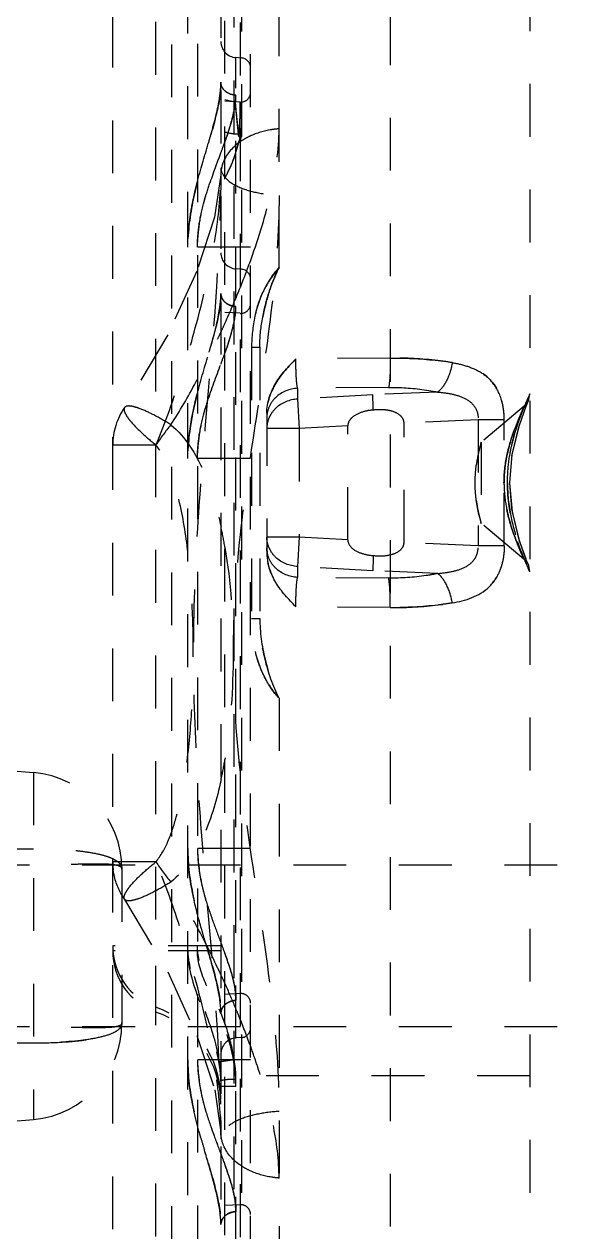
# Model space of a CAD drawing. Header units: millimetres. Extents: x 1147 to 12155, y -6137 to -4403.
# Drawn here: x 3288.71 to 3305.73, y -5332.97 to -5295.61 of the extents above; entities that cross this region are included whole.
import ezdxf

# ---------------------------------------------------------------- set-up
doc = ezdxf.new("R2010")
doc.units = ezdxf.units.MM
doc.header["$LTSCALE"] = 16.335
doc.linetypes.add('HIDDEN', pattern=[0.2, 0.1, -0.1])
doc.layers.add('DEFAULT_2', color=8, linetype='HIDDEN')

msp = doc.modelspace()

# ---------------------------------------------------------------- linework, layer by layer
at = {"layer": 'DEFAULT_2', "color": 8, "linetype": 'HIDDEN'}
for p, q in [((3293.277, -5402.415), (3293.277, -5115.128)), ((3295.718, -5399.454), (3295.718, -5118.089)), ((3295.207, -5396.995), (3295.207, -5120.548)), ((3294.799, -5121.249), (3294.799, -5396.294)), ((3292.79, -5388.654), (3292.79, -5127.217)), ((3295.437, -5127.584), (3295.437, -5389.959)), ((3294.918, -5388.619), (3294.918, -5128.948)), ((3295.401, -5128.948), (3295.401, -5388.595)), ((3291.451, -5388.431), (3291.451, -5129.112)), ((3304.365, -5261.525), (3304.365, -5343.234)), ((3300.043, -5262.572), (3300.043, -5348.033)), ((3296.6, -5303.135), (3296.6, -5269.401)), ((3293.777, -5384.107), (3293.777, -5273.351)), ((3294.074, -5273.351), (3294.074, -5384.107)), ((3295.437, -5296.659), (3295.267, -5296.647)), ((3295.267, -5379.262), (3295.267, -5296.647)), ((3295.19, -5298.01), (3294.918, -5297.949)), ((3295.401, -5298.022), (3294.918, -5297.997)), ((3295.237, -5298.014), (3295.19, -5298.01)), ((3295.34, -5299.02), (3295.237, -5298.014)), ((3295.34, -5299.019), (3295.237, -5298.014)), ((3295.34, -5299.02), (3295.237, -5298.014)), ((3295.237, -5298.014), (3295.263, -5298.275)), ((3295.237, -5298.014), (3295.263, -5298.275)), ((3295.237, -5298.014), (3295.263, -5298.275)), ((3295.398, -5298.022), (3295.401, -5298.064)), ((3295.398, -5298.022), (3295.401, -5298.064)), ((3295.398, -5298.022), (3295.401, -5298.064)), ((3295.401, -5299.118), (3295.399, -5298.022)), ((3295.399, -5298.022), (3295.401, -5298.056)), ((3295.323, -5298.856), (3295.34, -5299.021)), ((3295.323, -5298.856), (3295.34, -5299.021)), ((3295.323, -5298.856), (3295.34, -5299.021)), ((3295.718, -5302.511), (3293.777, -5302.511)), ((3294.054, -5303.257), (3293.154, -5305.225)), ((3295.437, -5303.195), (3295.267, -5303.183)), ((3295.401, -5304.558), (3294.918, -5304.533)), ((3293.154, -5305.225), (3291.82, -5307.47)), ((3295.747, -5305.608), (3296.004, -5305.608)), ((3295.747, -5305.608), (3295.747, -5313.994)), ((3296.004, -5305.608), (3296.004, -5313.994)), ((3300.043, -5305.941), (3297.121, -5305.967)), ((3299.991, -5306.851), (3297.174, -5306.876)), ((3297.174, -5306.876), (3297.174, -5307.212)), ((3299.504, -5307.077), (3297.174, -5307.212)), ((3297.174, -5307.212), (3297.226, -5308.122)), ((3301.51, -5306.994), (3299.504, -5307.077)), ((3304.327, -5307.237), (3304.365, -5307.044)), ((3304.349, -5307.079), (3304.365, -5307.044)), ((3291.819, -5307.471), (3291.819, -5307.471)), ((3304.186, -5307.429), (3302.857, -5308.544)), ((3296.221, -5307.642), (3296.221, -5311.959)), ((3302.766, -5307.853), (3300.469, -5307.948)), ((3300.469, -5311.653), (3300.469, -5307.948)), ((3303.571, -5307.853), (3302.766, -5307.853)), ((3302.766, -5307.853), (3302.766, -5311.749)), ((3303.571, -5311.749), (3303.571, -5307.853)), ((3297.226, -5308.122), (3296.221, -5308.122)), ((3298.728, -5308.035), (3297.226, -5308.122)), ((3297.226, -5308.122), (3297.226, -5311.479)), ((3298.728, -5311.566), (3298.728, -5308.035)), ((3292.79, -5308.632), (3291.451, -5308.632)), ((3302.857, -5308.544), (3302.849, -5308.572)), ((3302.849, -5308.57), (3302.857, -5308.544)), ((3302.857, -5308.544), (3302.857, -5311.058)), ((3295.718, -5309.047), (3293.777, -5309.047)), ((3302.857, -5311.057), (3302.849, -5311.028)), ((3302.849, -5311.029), (3302.857, -5311.057)), ((3304.186, -5312.172), (3302.857, -5311.058)), ((3297.226, -5311.479), (3296.221, -5311.479)), ((3297.226, -5311.479), (3297.174, -5312.389)), ((3298.728, -5311.566), (3297.226, -5311.479)), ((3302.766, -5311.749), (3300.469, -5311.653)), ((3303.571, -5311.749), (3302.766, -5311.749)), ((3299.504, -5312.524), (3297.174, -5312.389)), ((3297.174, -5312.389), (3297.174, -5312.726)), ((3304.365, -5312.558), (3304.327, -5312.364)), ((3299.991, -5312.75), (3297.174, -5312.726)), ((3301.51, -5312.607), (3299.504, -5312.524)), ((3300.043, -5313.661), (3297.121, -5313.635)), ((3295.747, -5313.994), (3296.004, -5313.994)), ((3296.6, -5316.464), (3296.6, -5339.214)), ((3281.739, -5318.129), (3289.001, -5318.764)), ((3289.001, -5318.764), (3289.001, -5329.494)), ((3281.739, -5321.129), (3289.001, -5321.129)), ((3295.718, -5321.113), (3293.777, -5321.113)), ((3377.086, -5321.629), (3285.232, -5321.629)), ((3286.28, -5321.689), (3289.001, -5321.637)), ((3292.79, -5321.527), (3291.451, -5321.527)), ((3291.739, -5321.753), (3291.739, -5326.505)), ((3291.82, -5322.689), (3291.82, -5322.688)), ((3291.82, -5322.689), (3293.154, -5324.934)), ((3294.799, -5324.129), (3291.451, -5324.129)), ((3294.799, -5324.28), (3291.451, -5324.28)), ((3292.79, -5325.58), (3292.79, -5324.741)), ((3293.154, -5324.934), (3294.054, -5326.902)), ((3295.401, -5325.601), (3294.918, -5325.626)), ((3377.086, -5326.629), (3285.232, -5326.629)), ((3286.28, -5326.569), (3289.001, -5326.621)), ((3294.054, -5326.902), (3294.608, -5328.579)), ((3295.437, -5326.964), (3295.267, -5326.976)), ((3281.739, -5327.129), (3289.001, -5327.129)), ((3295.718, -5327.648), (3293.777, -5327.648)), ((3304.365, -5328.151), (3294.799, -5328.151)), ((3294.608, -5328.579), (3294.799, -5329.889)), ((3281.739, -5330.129), (3289.001, -5329.494)), ((3295.401, -5332.137), (3294.918, -5332.162))]:
    msp.add_line(p, q, dxfattribs=at)
for points in [[(3294.799, -5300.269), (3294.607, -5301.581), (3294.054, -5303.257)], [(3303.81, -5308.973), (3304.039, -5308.018), (3304.249, -5307.429), (3304.327, -5307.237)], [(3303.743, -5309.801), (3303.817, -5308.927), (3304.045, -5307.999)], [(3304.327, -5312.364), (3304.253, -5312.183), (3304.054, -5311.628), (3303.822, -5310.7), (3303.743, -5309.801)], [(3304.247, -5312.168), (3304.032, -5311.561), (3303.806, -5310.607), (3303.743, -5309.801)]]:
    msp.add_lwpolyline(points, dxfattribs=at)
for centre, radius, start, end in [((3295.302, -5296.146), 0.503, 180, 266), ((3295.416, -5296.96), 0.302, 0, 86), ((3295.416, -5297.721), 0.302, 267, 0), ((3578.971, -5269.61), 285.152, 185.76953, 185.88679), ((3578.822, -5269.624), 285.002, 185.76958, 185.88692), ((3576.151, -5269.895), 282.317, 185.7694, 185.88786), ((3300.117, -5299.021), 4.747, 179.2592, 179.9968), ((3299.927, -5299.021), 4.557, 179.2369, 179.9966), ((3267.434, -5289.373), 29.212, 339.518, 340.2366), ((3312.768, -5306.795), 19.351, 160.2165, 160.7309), ((3312.739, -5306.784), 19.32, 160.2167, 160.7331), ((3295.302, -5302.682), 0.503, 180, 266), ((3271.615, -5294.175), 25.643, 337.9285, 340.1459), ((3295.416, -5303.496), 0.302, 0, 86), ((3268.603, -5292.955), 28.892, 335.6744, 337.9308), ((3295.416, -5304.257), 0.302, 267, 0), ((3267.896, -5292.638), 29.668, 335.1023, 335.6787), ((3267.641, -5292.52), 29.949, 334.6217, 335.1025), ((3267.418, -5295.903), 29.229, 339.5183, 340.2366), ((3301.659, -5307.778), 1.904, 13.2057, 16.2351), ((3303.863, -5307.044), 0.503, 310, 337.385), ((3313.448, -5311.27), 10.017, 155.2677, 157.2891), ((3293.461, -5308.632), 2.01, 144.7486, 180.0061), ((3301.456, -5307.824), 2.113, 8.5559, 13.1872), ((3301.276, -5307.852), 2.295, 359.9875, 8.5707), ((3297.037, -5307.786), 0.816, 170.5281, 179.9441), ((3297.094, -5308.135), 0.875, 148.7689, 157.6657), ((3298.894, -5312.657), 7.312, 140.5052, 146.5944), ((3307.909, -5310.004), 5.259, 164.7677, 166.7775), ((3307.877, -5309.996), 5.226, 164.7708, 166.7707), ((3309.585, -5310.46), 6.996, 164.3261, 164.7745), ((3310.378, -5310.681), 7.818, 164.3465, 164.7281), ((3307.005, -5309.822), 4.336, 170.1995, 172.2179), ((3307.456, -5309.9), 4.794, 166.7297, 170.1959), ((3307.551, -5309.92), 4.891, 166.7764, 170.1601), ((3307.912, -5309.855), 4.352, 168.3744, 173.6078), ((3307.472, -5309.803), 3.908, 173.6454, 179.9605), ((3307.838, -5309.615), 5.185, 193.1858, 194.6313), ((3308.912, -5309.328), 6.297, 194.6921, 195.6658), ((3281.426, -5314.057), 13.687, 9.5078, 12.1923), ((3297.038, -5311.815), 0.817, 180.0581, 189.6616), ((3297.094, -5311.466), 0.875, 202.3341, 211.4544), ((3303.863, -5312.558), 0.503, 22.6401, 50), ((3281.421, -5316.101), 13.692, 347.8092, 350.4934), ((3288.739, -5321.753), 3, 0, 85), ((3293.465, -5321.527), 2.014, 180.0105, 187.2525), ((3298.894, -5317.502), 7.312, 213.4055, 219.4948), ((3293.46, -5321.529), 2.009, 210.5832, 215.2634), ((3293.462, -5324.129), 2.011, 180.0011, 250.4883), ((3293.462, -5324.28), 2.011, 180, 250.4883), ((3267.597, -5337.66), 29.997, 24.8968, 25.3834), ((3267.866, -5337.535), 29.7, 24.3215, 24.897), ((3268.496, -5337.252), 29.01, 22.7734, 24.3257), ((3292.363, -5325.942), 2.906, 2.5762, 5.8971), ((3295.416, -5325.902), 0.302, 0, 93), ((3291.783, -5328.868), 3.017, 359.9802, 70.4883), ((3291.783, -5329.019), 3.017, 359.9787, 70.4883), ((3269.265, -5336.927), 28.175, 22.0675, 22.7697), ((3288.739, -5326.505), 3, 275, 0), ((3272.411, -5335.678), 24.79, 19.8146, 22.1229), ((3295.416, -5326.663), 0.302, 274, 0), ((3295.302, -5327.477), 0.503, 94, 180), ((3275.641, -5334.513), 21.357, 18.1863, 19.8122), ((3290.995, -5328.319), 3.804, 0.163, 2.5273), ((3329.687, -5319.95), 36.92, 195.9108, 196.5031), ((3292.363, -5332.477), 2.906, 2.5762, 5.8971), ((3292.404, -5332.472), 2.865, 2.5149, 5.878), ((3295.416, -5332.438), 0.302, 0, 93)]:
    msp.add_arc(centre, radius, start, end, dxfattribs=at)
for points, knots in [([(3294.799, -5297.41), (3294.799, -5297.761), (3294.647, -5298.53), (3294.286, -5299.716), (3293.903, -5301.051), (3293.777, -5302.015), (3293.777, -5302.511)], [0, 0, 0, 0, 0.201783, 0.445589, 0.714915, 1, 1, 1, 1]), ([(3294.799, -5297.41), (3294.799, -5297.761), (3294.646, -5298.53), (3294.286, -5299.716), (3293.904, -5301.051), (3293.777, -5302.015), (3293.777, -5302.511)], [0, 0, 0, 0, 0.201794, 0.445614, 0.714949, 1, 1, 1, 1]), ([(3294.761, -5297.877), (3294.767, -5297.837), (3294.788, -5297.682), (3294.799, -5297.526), (3294.799, -5297.411)], [0, 0, 0, 0, 0.261597, 1, 1, 1, 1]), ([(3295.267, -5297.813), (3295.148, -5297.806), (3294.921, -5297.734), (3294.799, -5297.513), (3294.799, -5297.411)], [0, 0, 0, 0, 0.53767, 1, 1, 1, 1]), ([(3294.862, -5297.604), (3294.852, -5297.589), (3294.818, -5297.529), (3294.799, -5297.461), (3294.799, -5297.411)], [0, 0, 0, 0, 0.267702, 1, 1, 1, 1]), ([(3294.862, -5297.604), (3294.852, -5297.589), (3294.818, -5297.529), (3294.799, -5297.461), (3294.799, -5297.411)], [0, 0, 0, 0, 0.267701, 1, 1, 1, 1]), ([(3294.862, -5297.604), (3294.852, -5297.588), (3294.818, -5297.529), (3294.799, -5297.46), (3294.799, -5297.411)], [0, 0, 0, 0, 0.267698, 1, 1, 1, 1]), ([(3294.074, -5302.511), (3294.084, -5302.277), (3294.12, -5301.812), (3294.257, -5301.134), (3294.467, -5300.496), (3294.688, -5299.891), (3294.904, -5299.319), (3295.142, -5298.643), (3295.253, -5298.135), (3295.267, -5297.812)], [0, 0, 0, 0, 0.144454, 0.286581, 0.424871, 0.557746, 0.683822, 0.801093, 1, 1, 1, 1]), ([(3294.074, -5302.511), (3294.084, -5302.277), (3294.12, -5301.812), (3294.257, -5301.134), (3294.467, -5300.496), (3294.752, -5299.711), (3295.096, -5298.845), (3295.252, -5298.135), (3295.267, -5297.812)], [0, 0, 0, 0, 0.144458, 0.286589, 0.424881, 0.557759, 0.801087, 1, 1, 1, 1]), ([(3294.637, -5298.49), (3294.65, -5298.437), (3294.698, -5298.235), (3294.739, -5298.03), (3294.761, -5297.877)], [0, 0, 0, 0, 0.261184, 1, 1, 1, 1]), ([(3294.637, -5298.489), (3294.65, -5298.436), (3294.698, -5298.234), (3294.739, -5298.029), (3294.761, -5297.877)], [0, 0, 0, 0, 0.261335, 1, 1, 1, 1]), ([(3295.031, -5297.749), (3295.013, -5297.74), (3294.948, -5297.703), (3294.892, -5297.649), (3294.862, -5297.604)], [0, 0, 0, 0, 0.261619, 1, 1, 1, 1]), ([(3295.058, -5298.863), (3295.074, -5298.812), (3295.134, -5298.619), (3295.186, -5298.422), (3295.215, -5298.275)], [0, 0, 0, 0, 0.262012, 1, 1, 1, 1]), ([(3295.058, -5298.863), (3295.074, -5298.812), (3295.134, -5298.618), (3295.186, -5298.422), (3295.215, -5298.275)], [0, 0, 0, 0, 0.26211, 1, 1, 1, 1]), ([(3295.37, -5299.02), (3295.37, -5298.944), (3295.374, -5298.802), (3295.386, -5298.603), (3295.399, -5298.432), (3295.405, -5298.29), (3295.405, -5298.178), (3295.402, -5298.104), (3295.401, -5298.062), (3295.398, -5298.04), (3295.401, -5298.031), (3295.397, -5298.022), (3295.398, -5298.022)], [0, 0, 0, 0, 0.226836, 0.42726, 0.599618, 0.742223, 0.854255, 0.935043, 0.963456, 0.983758, 0.99594, 1, 1, 1, 1]), ([(3295.401, -5298.056), (3295.401, -5298.072), (3295.406, -5298.179), (3295.405, -5298.287), (3295.401, -5298.378)], [0, 0, 0, 0, 0.151995, 1, 1, 1, 1]), ([(3295.401, -5298.064), (3295.401, -5298.081), (3295.407, -5298.189), (3295.405, -5298.298), (3295.401, -5298.39)], [0, 0, 0, 0, 0.158196, 1, 1, 1, 1]), ([(3295.401, -5298.064), (3295.401, -5298.081), (3295.407, -5298.189), (3295.405, -5298.298), (3295.401, -5298.39)], [0, 0, 0, 0, 0.158188, 1, 1, 1, 1]), ([(3294.434, -5299.229), (3294.452, -5299.165), (3294.523, -5298.92), (3294.591, -5298.674), (3294.637, -5298.49)], [0, 0, 0, 0, 0.25859, 1, 1, 1, 1]), ([(3294.434, -5299.227), (3294.453, -5299.163), (3294.524, -5298.919), (3294.591, -5298.673), (3294.637, -5298.49)], [0, 0, 0, 0, 0.258972, 1, 1, 1, 1]), ([(3295.401, -5298.378), (3295.399, -5298.418), (3295.386, -5298.612), (3295.372, -5298.806), (3295.37, -5298.96)], [0, 0, 0, 0, 0.208466, 1, 1, 1, 1]), ([(3295.339, -5299.019), (3295.305, -5299.018), (3295.162, -5299.012), (3295.02, -5298.983), (3294.918, -5298.949)], [0, 0, 0, 0, 0.243967, 1, 1, 1, 1]), ([(3295.339, -5299.019), (3295.305, -5299.018), (3295.162, -5299.012), (3295.02, -5298.983), (3294.918, -5298.949)], [0, 0, 0, 0, 0.243967, 1, 1, 1, 1]), ([(3295.339, -5299.019), (3295.305, -5299.018), (3295.162, -5299.012), (3295.02, -5298.983), (3294.918, -5298.949)], [0, 0, 0, 0, 0.243967, 1, 1, 1, 1]), ([(3294.925, -5299.251), (3294.96, -5299.154), (3295.005, -5299.025), (3295.048, -5298.895), (3295.058, -5298.863)], [0, 0, 0, 0, 0.755676, 1, 1, 1, 1]), ([(3294.925, -5299.251), (3294.96, -5299.154), (3295.005, -5299.025), (3295.048, -5298.895), (3295.058, -5298.863)], [0, 0, 0, 0, 0.755682, 1, 1, 1, 1]), ([(3295.339, -5299.018), (3295.333, -5299.035), (3295.343, -5299.084), (3295.381, -5299.106), (3295.401, -5299.118)], [0, 0, 0, 0, 0.435767, 1, 1, 1, 1]), ([(3296.6, -5298.849), (3296.521, -5298.855), (3296.213, -5298.89), (3295.911, -5298.979), (3295.702, -5299.076)], [0, 0, 0, 0, 0.255085, 1, 1, 1, 1]), ([(3295.734, -5302.884), (3295.98, -5302.2), (3296.387, -5300.88), (3296.6, -5299.502), (3296.6, -5298.849)], [0, 0, 0, 0, 0.526893, 1, 1, 1, 1]), ([(3294.188, -5300.064), (3294.209, -5299.992), (3294.29, -5299.714), (3294.373, -5299.436), (3294.434, -5299.229)], [0, 0, 0, 0, 0.255544, 1, 1, 1, 1]), ([(3294.189, -5300.061), (3294.209, -5299.99), (3294.29, -5299.712), (3294.373, -5299.435), (3294.434, -5299.229)], [0, 0, 0, 0, 0.256154, 1, 1, 1, 1]), ([(3295.702, -5299.076), (3295.614, -5299.117), (3295.295, -5299.291), (3295.019, -5299.566), (3294.905, -5299.808)], [0, 0, 0, 0, 0.264628, 1, 1, 1, 1]), ([(3294.918, -5300.385), (3295.035, -5300.172), (3295.193, -5299.852), (3295.306, -5299.413), (3295.369, -5299.213), (3295.401, -5299.118)], [0, 0, 0, 0, 0.537422, 0.778519, 1, 1, 1, 1]), ([(3294.559, -5300.245), (3294.579, -5300.19), (3294.658, -5299.972), (3294.739, -5299.756), (3294.799, -5299.595)], [0, 0, 0, 0, 0.255221, 1, 1, 1, 1]), ([(3294.559, -5300.245), (3294.579, -5300.19), (3294.658, -5299.972), (3294.739, -5299.756), (3294.799, -5299.595)], [0, 0, 0, 0, 0.255221, 1, 1, 1, 1]), ([(3294.918, -5300.38), (3294.951, -5300.323), (3295.071, -5300.099), (3295.173, -5299.865), (3295.231, -5299.687)], [0, 0, 0, 0, 0.262022, 1, 1, 1, 1]), ([(3294.918, -5300.38), (3294.951, -5300.323), (3295.071, -5300.099), (3295.173, -5299.865), (3295.231, -5299.687)], [0, 0, 0, 0, 0.262022, 1, 1, 1, 1]), ([(3294.799, -5300.058), (3294.799, -5302.515), (3294.466, -5306.236), (3294.043, -5311.232), (3293.898, -5315.079), (3294.043, -5318.926), (3294.466, -5323.923), (3294.799, -5327.644), (3294.799, -5330.101)], [0, 0, 0, 0, 0.244928, 0.371582, 0.499981, 0.62839, 0.755057, 1, 1, 1, 1]), ([(3293.963, -5300.944), (3293.98, -5300.868), (3294.048, -5300.572), (3294.127, -5300.279), (3294.189, -5300.061)], [0, 0, 0, 0, 0.25441, 1, 1, 1, 1]), ([(3294.799, -5300.058), (3294.799, -5300.167), (3294.943, -5300.422), (3295.354, -5300.676), (3295.933, -5300.843), (3296.371, -5300.899), (3296.6, -5300.909)], [0, 0, 0, 0, 0.153623, 0.377006, 0.675225, 1, 1, 1, 1]), ([(3292.79, -5308.632), (3293.087, -5307.931), (3293.588, -5306.506), (3294.202, -5304.37), (3294.648, -5302.296), (3294.799, -5300.924), (3294.799, -5300.266)], [0, 0, 0, 0, 0.264109, 0.523397, 0.771296, 1, 1, 1, 1]), ([(3294.263, -5301.17), (3294.28, -5301.105), (3294.352, -5300.849), (3294.435, -5300.596), (3294.501, -5300.409)], [0, 0, 0, 0, 0.25364, 1, 1, 1, 1]), ([(3293.819, -5301.793), (3293.844, -5301.578), (3293.889, -5301.294), (3293.948, -5301.013), (3293.963, -5300.944)], [0, 0, 0, 0, 0.752931, 1, 1, 1, 1]), ([(3296.6, -5300.909), (3296.6, -5302.045), (3296.411, -5304.359), (3295.882, -5307.843), (3295.342, -5311.418), (3295.096, -5315.08), (3295.343, -5318.741), (3295.882, -5322.316), (3296.411, -5325.8), (3296.6, -5328.114), (3296.6, -5329.25)], [0, 0, 0, 0, 0.119592, 0.243677, 0.370971, 0.500001, 0.629031, 0.756324, 0.880409, 1, 1, 1, 1]), ([(3296.601, -5303.141), (3296.458, -5303.292), (3295.94, -5304.015), (3295.747, -5304.933), (3295.747, -5305.608)], [0, 0, 0, 0, 0.235578, 1, 1, 1, 1]), ([(3296.6, -5303.135), (3296.409, -5303.517), (3296.127, -5304.329), (3296.004, -5305.181), (3296.004, -5305.608)], [0, 0, 0, 0, 0.499978, 1, 1, 1, 1]), ([(3294.799, -5303.946), (3294.799, -5304.297), (3294.646, -5305.066), (3294.286, -5306.252), (3293.904, -5307.587), (3293.777, -5308.551), (3293.777, -5309.047)], [0, 0, 0, 0, 0.201795, 0.445615, 0.71495, 1, 1, 1, 1]), ([(3294.761, -5304.413), (3294.767, -5304.372), (3294.788, -5304.218), (3294.799, -5304.062), (3294.799, -5303.946)], [0, 0, 0, 0, 0.261591, 1, 1, 1, 1]), ([(3294.799, -5303.946), (3294.799, -5304.048), (3294.921, -5304.27), (3295.148, -5304.342), (3295.267, -5304.348)], [0, 0, 0, 0, 0.462336, 1, 1, 1, 1]), ([(3294.862, -5304.139), (3294.852, -5304.124), (3294.818, -5304.065), (3294.799, -5303.996), (3294.799, -5303.946)], [0, 0, 0, 0, 0.267698, 1, 1, 1, 1]), ([(3295.031, -5304.285), (3295.013, -5304.276), (3294.948, -5304.239), (3294.892, -5304.185), (3294.862, -5304.139)], [0, 0, 0, 0, 0.261619, 1, 1, 1, 1]), ([(3294.074, -5309.047), (3294.084, -5308.812), (3294.12, -5308.348), (3294.257, -5307.67), (3294.467, -5307.032), (3294.752, -5306.247), (3295.096, -5305.38), (3295.252, -5304.671), (3295.267, -5304.348)], [0, 0, 0, 0, 0.144458, 0.286589, 0.424881, 0.557759, 0.801087, 1, 1, 1, 1]), ([(3294.434, -5305.762), (3294.469, -5305.643), (3294.597, -5305.198), (3294.712, -5304.747), (3294.761, -5304.413)], [0, 0, 0, 0, 0.269337, 1, 1, 1, 1]), ([(3295.058, -5305.399), (3295.082, -5305.323), (3295.169, -5305.04), (3295.237, -5304.749), (3295.257, -5304.534)], [0, 0, 0, 0, 0.269701, 1, 1, 1, 1]), ([(3293.252, -5308.007), (3293.53, -5307.581), (3294.031, -5306.705), (3294.486, -5305.806), (3294.699, -5305.355)], [0, 0, 0, 0, 0.505378, 1, 1, 1, 1]), ([(3293.963, -5307.479), (3293.996, -5307.329), (3294.136, -5306.752), (3294.311, -5306.184), (3294.434, -5305.762)], [0, 0, 0, 0, 0.259645, 1, 1, 1, 1]), ([(3294.925, -5305.787), (3294.96, -5305.689), (3295.005, -5305.56), (3295.048, -5305.43), (3295.058, -5305.399)], [0, 0, 0, 0, 0.755682, 1, 1, 1, 1]), ([(3294.263, -5307.706), (3294.3, -5307.567), (3294.458, -5307.034), (3294.656, -5306.516), (3294.799, -5306.131)], [0, 0, 0, 0, 0.259465, 1, 1, 1, 1]), ([(3296.221, -5307.642), (3296.221, -5307.32), (3296.449, -5306.672), (3296.893, -5306.196), (3297.121, -5305.967)], [0, 0, 0, 0, 0.498816, 1, 1, 1, 1]), ([(3297.121, -5305.967), (3296.892, -5306.196), (3296.449, -5306.672), (3296.221, -5307.32), (3296.221, -5307.642)], [0, 0, 0, 0, 0.50125, 1, 1, 1, 1]), ([(3297.174, -5306.876), (3297.148, -5306.755), (3297.127, -5306.45), (3297.12, -5306.147), (3297.121, -5305.967)], [0, 0, 0, 0, 0.406397, 1, 1, 1, 1]), ([(3300.043, -5305.941), (3300.045, -5306.12), (3300.038, -5306.424), (3300.017, -5306.729), (3299.991, -5306.851)], [0, 0, 0, 0, 0.590938, 1, 1, 1, 1]), ([(3301.962, -5306.084), (3301.813, -5306.059), (3301.177, -5305.969), (3300.534, -5305.937), (3300.043, -5305.941)], [0, 0, 0, 0, 0.236106, 1, 1, 1, 1]), ([(3300.043, -5305.941), (3300.211, -5305.94), (3300.853, -5305.948), (3301.495, -5306.005), (3301.962, -5306.084)], [0, 0, 0, 0, 0.26148, 1, 1, 1, 1]), ([(3301.962, -5306.084), (3301.932, -5306.272), (3301.833, -5306.604), (3301.634, -5306.903), (3301.51, -5306.994)], [0, 0, 0, 0, 0.553804, 1, 1, 1, 1]), ([(3301.962, -5306.084), (3301.932, -5306.272), (3301.833, -5306.604), (3301.634, -5306.903), (3301.51, -5306.994)], [0, 0, 0, 0, 0.553803, 1, 1, 1, 1]), ([(3303.571, -5307.853), (3303.571, -5307.604), (3303.503, -5307.134), (3303.024, -5306.362), (3302.368, -5306.153), (3301.962, -5306.084)], [0, 0, 0, 0, 0.284626, 0.529618, 1, 1, 1, 1]), ([(3301.962, -5306.084), (3302.133, -5306.113), (3302.461, -5306.188), (3302.919, -5306.399), (3303.292, -5306.755), (3303.437, -5307.073), (3303.488, -5307.245)], [0, 0, 0, 0, 0.254988, 0.495565, 0.73541, 1, 1, 1, 1]), ([(3297.174, -5306.876), (3296.929, -5306.887), (3296.554, -5307.037), (3296.272, -5307.435), (3296.221, -5307.671), (3296.221, -5307.786)], [0, 0, 0, 0, 0.511808, 0.759391, 1, 1, 1, 1]), ([(3299.991, -5306.851), (3300.124, -5306.85), (3300.633, -5306.858), (3301.142, -5306.916), (3301.51, -5306.994)], [0, 0, 0, 0, 0.261456, 1, 1, 1, 1]), ([(3297.174, -5307.212), (3296.929, -5307.224), (3296.554, -5307.373), (3296.272, -5307.771), (3296.221, -5308.007), (3296.221, -5308.122)], [0, 0, 0, 0, 0.511743, 0.759372, 1, 1, 1, 1]), ([(3299.519, -5307.551), (3299.517, -5307.502), (3299.511, -5307.344), (3299.505, -5307.186), (3299.504, -5307.077)], [0, 0, 0, 0, 0.311281, 1, 1, 1, 1]), ([(3301.51, -5306.994), (3301.652, -5307.006), (3301.932, -5307.041), (3302.336, -5307.155), (3302.691, -5307.412), (3302.772, -5307.708), (3302.766, -5307.853)], [0, 0, 0, 0, 0.254535, 0.500851, 0.742552, 1, 1, 1, 1]), ([(3304.365, -5307.044), (3304.239, -5307.326), (3303.864, -5308.2), (3303.671, -5309.158), (3303.671, -5309.801)], [0, 0, 0, 0, 0.324533, 1, 1, 1, 1]), ([(3291.82, -5307.471), (3291.791, -5307.511), (3291.817, -5307.622), (3291.892, -5307.75), (3292.055, -5307.968), (3292.355, -5308.269), (3292.633, -5308.507), (3292.79, -5308.632)], [0, 0, 0, 0, 0.095307, 0.180954, 0.296992, 0.612871, 1, 1, 1, 1]), ([(3293.252, -5308.007), (3293.079, -5307.899), (3292.759, -5307.713), (3292.372, -5307.528), (3292.109, -5307.446), (3291.963, -5307.417), (3291.848, -5307.43), (3291.82, -5307.47)], [0, 0, 0, 0, 0.387611, 0.703756, 0.819779, 0.905241, 1, 1, 1, 1]), ([(3293.777, -5309.047), (3293.777, -5308.913), (3293.795, -5308.386), (3293.879, -5307.864), (3293.963, -5307.479)], [0, 0, 0, 0, 0.253092, 1, 1, 1, 1]), ([(3299.519, -5307.551), (3299.435, -5307.555), (3299.229, -5307.588), (3298.97, -5307.684), (3298.778, -5307.848), (3298.728, -5307.973), (3298.728, -5308.035)], [0, 0, 0, 0, 0.251785, 0.625526, 0.812341, 1, 1, 1, 1]), ([(3300.469, -5307.948), (3300.469, -5307.901), (3300.44, -5307.805), (3300.308, -5307.666), (3300.085, -5307.572), (3299.804, -5307.53), (3299.614, -5307.541), (3299.519, -5307.551)], [0, 0, 0, 0, 0.125896, 0.250357, 0.497608, 0.747919, 1, 1, 1, 1]), ([(3303.563, -5309.801), (3303.563, -5309.521), (3303.625, -5308.983), (3303.808, -5308.359), (3303.971, -5307.93), (3304.069, -5307.685), (3304.145, -5307.527), (3304.174, -5307.448), (3304.186, -5307.429)], [0, 0, 0, 0, 0.339648, 0.65241, 0.787384, 0.898063, 0.973047, 1, 1, 1, 1]), ([(3303.757, -5308.864), (3303.784, -5308.718), (3303.896, -5308.219), (3304.067, -5307.736), (3304.207, -5307.402)], [0, 0, 0, 0, 0.291297, 1, 1, 1, 1]), ([(3304.186, -5307.429), (3304.19, -5307.423), (3304.16, -5307.481), (3304.15, -5307.511), (3304.099, -5307.621), (3304.07, -5307.69), (3304.052, -5307.732)], [0, 0, 0, 0, 0.068558, 0.268583, 0.585364, 1, 1, 1, 1]), ([(3304.052, -5307.732), (3304.017, -5307.815), (3303.853, -5308.22), (3303.719, -5308.639), (3303.65, -5308.978)], [0, 0, 0, 0, 0.207265, 1, 1, 1, 1]), ([(3293.252, -5308.007), (3293.707, -5308.378), (3294.351, -5309.441), (3294.677, -5310.58), (3294.804, -5311.167)], [0, 0, 0, 0, 0.49445, 1, 1, 1, 1]), ([(3292.79, -5321.527), (3292.944, -5321.337), (3293.192, -5320.882), (3293.52, -5319.869), (3293.769, -5318.497), (3293.916, -5316.803), (3293.961, -5315.08), (3293.916, -5313.357), (3293.769, -5311.662), (3293.52, -5310.29), (3293.192, -5309.277), (3292.944, -5308.822), (3292.79, -5308.632)], [0, 0, 0, 0, 0.05537, 0.115462, 0.240655, 0.369591, 0.49998, 0.630371, 0.759314, 0.884517, 0.944615, 1, 1, 1, 1]), ([(3303.671, -5309.801), (3303.671, -5309.721), (3303.679, -5309.407), (3303.715, -5309.095), (3303.757, -5308.864)], [0, 0, 0, 0, 0.25313, 1, 1, 1, 1]), ([(3302.67, -5309.801), (3302.67, -5309.752), (3302.673, -5309.563), (3302.69, -5309.374), (3302.709, -5309.235)], [0, 0, 0, 0, 0.255595, 1, 1, 1, 1]), ([(3302.709, -5310.365), (3302.702, -5310.32), (3302.68, -5310.133), (3302.67, -5309.944), (3302.67, -5309.801)], [0, 0, 0, 0, 0.241335, 1, 1, 1, 1]), ([(3304.186, -5312.172), (3304.174, -5312.153), (3304.145, -5312.074), (3304.069, -5311.917), (3303.971, -5311.671), (3303.808, -5311.242), (3303.625, -5310.618), (3303.563, -5310.08), (3303.563, -5309.801)], [0, 0, 0, 0, 0.02696, 0.101978, 0.212676, 0.347649, 0.660393, 1, 1, 1, 1]), ([(3303.563, -5309.801), (3303.563, -5309.871), (3303.571, -5310.149), (3303.609, -5310.426), (3303.651, -5310.629)], [0, 0, 0, 0, 0.252997, 1, 1, 1, 1]), ([(3303.671, -5309.801), (3303.671, -5310.143), (3303.739, -5310.79), (3303.949, -5311.533), (3304.135, -5312.025), (3304.243, -5312.291), (3304.322, -5312.457), (3304.354, -5312.538), (3304.365, -5312.557)], [0, 0, 0, 0, 0.35855, 0.676168, 0.806871, 0.90973, 0.976757, 1, 1, 1, 1]), ([(3303.757, -5310.737), (3303.744, -5310.662), (3303.694, -5310.352), (3303.671, -5310.038), (3303.671, -5309.801)], [0, 0, 0, 0, 0.245225, 1, 1, 1, 1]), ([(3302.789, -5310.798), (3302.782, -5310.766), (3302.75, -5310.623), (3302.724, -5310.479), (3302.709, -5310.365)], [0, 0, 0, 0, 0.219474, 1, 1, 1, 1]), ([(3302.709, -5310.365), (3302.714, -5310.406), (3302.736, -5310.551), (3302.765, -5310.695), (3302.789, -5310.798)], [0, 0, 0, 0, 0.277266, 1, 1, 1, 1]), ([(3302.821, -5310.925), (3302.823, -5310.936), (3302.833, -5310.97), (3302.842, -5311.005), (3302.849, -5311.029)], [0, 0, 0, 0, 0.31253, 1, 1, 1, 1]), ([(3303.651, -5310.629), (3303.688, -5310.808), (3303.827, -5311.33), (3304.031, -5311.832), (3304.179, -5312.158)], [0, 0, 0, 0, 0.337343, 1, 1, 1, 1]), ([(3297.174, -5312.389), (3296.929, -5312.378), (3296.554, -5312.228), (3296.272, -5311.83), (3296.221, -5311.594), (3296.221, -5311.479)], [0, 0, 0, 0, 0.511744, 0.759373, 1, 1, 1, 1]), ([(3298.728, -5311.566), (3298.728, -5311.648), (3298.839, -5311.849), (3299.148, -5311.993), (3299.394, -5312.044), (3299.519, -5312.051)], [0, 0, 0, 0, 0.2485, 0.621847, 1, 1, 1, 1]), ([(3299.519, -5312.051), (3299.614, -5312.061), (3299.804, -5312.071), (3300.085, -5312.029), (3300.308, -5311.936), (3300.44, -5311.796), (3300.469, -5311.701), (3300.469, -5311.653)], [0, 0, 0, 0, 0.252055, 0.50235, 0.749569, 0.874029, 1, 1, 1, 1]), ([(3304.207, -5312.199), (3304.19, -5312.158), (3304.111, -5311.965), (3304.038, -5311.77), (3303.987, -5311.615)], [0, 0, 0, 0, 0.216448, 1, 1, 1, 1]), ([(3294.925, -5311.797), (3295.107, -5312.879), (3295.25, -5315.079), (3295.107, -5317.28), (3294.925, -5318.362)], [0, 0, 0, 0, 0.499999, 1, 1, 1, 1]), ([(3297.174, -5312.726), (3296.929, -5312.714), (3296.554, -5312.564), (3296.272, -5312.166), (3296.221, -5311.931), (3296.221, -5311.816)], [0, 0, 0, 0, 0.511808, 0.759391, 1, 1, 1, 1]), ([(3297.121, -5313.635), (3296.892, -5313.405), (3296.449, -5312.929), (3296.221, -5312.281), (3296.221, -5311.959)], [0, 0, 0, 0, 0.501261, 1, 1, 1, 1]), ([(3299.519, -5312.051), (3299.517, -5312.1), (3299.511, -5312.257), (3299.505, -5312.415), (3299.504, -5312.524)], [0, 0, 0, 0, 0.31128, 1, 1, 1, 1]), ([(3301.51, -5312.607), (3301.652, -5312.595), (3301.932, -5312.56), (3302.336, -5312.446), (3302.691, -5312.189), (3302.772, -5311.893), (3302.766, -5311.749)], [0, 0, 0, 0, 0.254534, 0.500848, 0.742548, 1, 1, 1, 1]), ([(3301.962, -5313.517), (3302.368, -5313.449), (3303.024, -5313.239), (3303.503, -5312.468), (3303.571, -5311.998), (3303.571, -5311.749)], [0, 0, 0, 0, 0.470392, 0.715387, 1, 1, 1, 1]), ([(3303.571, -5311.749), (3303.571, -5311.801), (3303.564, -5312.006), (3303.53, -5312.211), (3303.487, -5312.358)], [0, 0, 0, 0, 0.254862, 1, 1, 1, 1]), ([(3303.487, -5312.358), (3303.472, -5312.41), (3303.405, -5312.605), (3303.302, -5312.788), (3303.206, -5312.905)], [0, 0, 0, 0, 0.265232, 1, 1, 1, 1]), ([(3304.365, -5312.557), (3304.363, -5312.549), (3304.345, -5312.519), (3304.295, -5312.399), (3304.244, -5312.288), (3304.207, -5312.199)], [0, 0, 0, 0, 0.065942, 0.262506, 1, 1, 1, 1]), ([(3297.121, -5313.635), (3297.12, -5313.454), (3297.127, -5313.151), (3297.148, -5312.846), (3297.174, -5312.726)], [0, 0, 0, 0, 0.593662, 1, 1, 1, 1]), ([(3301.51, -5312.607), (3301.392, -5312.632), (3300.891, -5312.722), (3300.38, -5312.754), (3299.991, -5312.75)], [0, 0, 0, 0, 0.236421, 1, 1, 1, 1]), ([(3300.043, -5313.661), (3300.045, -5313.481), (3300.038, -5313.177), (3300.017, -5312.872), (3299.991, -5312.75)], [0, 0, 0, 0, 0.590938, 1, 1, 1, 1]), ([(3301.962, -5313.517), (3301.932, -5313.329), (3301.833, -5312.997), (3301.634, -5312.698), (3301.51, -5312.607)], [0, 0, 0, 0, 0.553804, 1, 1, 1, 1]), ([(3300.043, -5313.661), (3300.211, -5313.662), (3300.853, -5313.653), (3301.495, -5313.596), (3301.962, -5313.517)], [0, 0, 0, 0, 0.26148, 1, 1, 1, 1]), ([(3301.962, -5313.517), (3301.813, -5313.542), (3301.177, -5313.633), (3300.534, -5313.664), (3300.043, -5313.661)], [0, 0, 0, 0, 0.236106, 1, 1, 1, 1]), ([(3296.6, -5316.461), (3296.456, -5316.292), (3296.193, -5315.931), (3295.834, -5315.112), (3295.76, -5314.438), (3295.747, -5313.994)], [0, 0, 0, 0, 0.250265, 0.499239, 1, 1, 1, 1]), ([(3296.601, -5316.461), (3296.458, -5316.31), (3295.94, -5315.586), (3295.747, -5314.668), (3295.747, -5313.994)], [0, 0, 0, 0, 0.235578, 1, 1, 1, 1]), ([(3296.004, -5313.994), (3296.005, -5314.42), (3296.127, -5315.272), (3296.409, -5316.084), (3296.6, -5316.464)], [0, 0, 0, 0, 0.500055, 1, 1, 1, 1]), ([(3296.6, -5316.466), (3296.409, -5316.085), (3296.127, -5315.272), (3296.004, -5314.42), (3296.004, -5313.994)], [0, 0, 0, 0, 0.499978, 1, 1, 1, 1]), ([(3294.804, -5318.992), (3294.677, -5319.579), (3294.351, -5320.718), (3293.707, -5321.781), (3293.252, -5322.152)], [0, 0, 0, 0, 0.505552, 1, 1, 1, 1]), ([(3291.739, -5321.755), (3291.739, -5321.703), (3291.696, -5321.585), (3291.525, -5321.46), (3291.277, -5321.358), (3290.943, -5321.274), (3290.535, -5321.209), (3289.88, -5321.144), (3289.36, -5321.129), (3289.001, -5321.129)], [0, 0, 0, 0, 0.053073, 0.119351, 0.210087, 0.327357, 0.469454, 0.632526, 1, 1, 1, 1]), ([(3291.454, -5321.435), (3291.477, -5321.445), (3291.556, -5321.485), (3291.63, -5321.536), (3291.671, -5321.583)], [0, 0, 0, 0, 0.288751, 1, 1, 1, 1]), ([(3293.777, -5321.113), (3293.776, -5321.608), (3293.904, -5322.572), (3294.286, -5323.907), (3294.647, -5325.093), (3294.799, -5325.862), (3294.799, -5326.213)], [0, 0, 0, 0, 0.285147, 0.554452, 0.798222, 1, 1, 1, 1]), ([(3293.958, -5322.656), (3293.931, -5322.531), (3293.831, -5322.022), (3293.777, -5321.503), (3293.777, -5321.113)], [0, 0, 0, 0, 0.246314, 1, 1, 1, 1]), ([(3294.074, -5321.113), (3294.074, -5321.577), (3294.228, -5322.481), (3294.674, -5323.702), (3295.085, -5324.78), (3295.267, -5325.488), (3295.267, -5325.811)], [0, 0, 0, 0, 0.286105, 0.557552, 0.801085, 1, 1, 1, 1]), ([(3291.739, -5321.755), (3291.739, -5321.678), (3291.521, -5321.614), (3291.281, -5321.601), (3290.942, -5321.593), (3290.539, -5321.6), (3289.88, -5321.616), (3289.361, -5321.631), (3289.001, -5321.637)], [0, 0, 0, 0, 0.083475, 0.171088, 0.290584, 0.43872, 0.610537, 1, 1, 1, 1]), ([(3291.671, -5321.583), (3291.682, -5321.596), (3291.72, -5321.645), (3291.739, -5321.709), (3291.739, -5321.755)], [0, 0, 0, 0, 0.266095, 1, 1, 1, 1]), ([(3291.82, -5322.688), (3291.791, -5322.648), (3291.817, -5322.537), (3291.892, -5322.409), (3292.055, -5322.191), (3292.355, -5321.89), (3292.633, -5321.653), (3292.79, -5321.527)], [0, 0, 0, 0, 0.095168, 0.180739, 0.296736, 0.612671, 1, 1, 1, 1]), ([(3294.799, -5329.894), (3294.799, -5329.235), (3294.648, -5327.863), (3294.202, -5325.789), (3293.588, -5323.653), (3293.087, -5322.228), (3292.79, -5321.527)], [0, 0, 0, 0, 0.228701, 0.476606, 0.735898, 1, 1, 1, 1]), ([(3293.252, -5322.152), (3293.079, -5322.26), (3292.76, -5322.446), (3292.372, -5322.631), (3292.11, -5322.713), (3291.963, -5322.741), (3291.849, -5322.729), (3291.82, -5322.689)], [0, 0, 0, 0, 0.3875, 0.703611, 0.819655, 0.90516, 1, 1, 1, 1]), ([(3294.698, -5324.801), (3294.485, -5324.351), (3294.03, -5323.453), (3293.529, -5322.578), (3293.252, -5322.152)], [0, 0, 0, 0, 0.494629, 1, 1, 1, 1]), ([(3294.201, -5322.198), (3294.219, -5322.282), (3294.297, -5322.611), (3294.402, -5322.933), (3294.486, -5323.171)], [0, 0, 0, 0, 0.254126, 1, 1, 1, 1]), ([(3294.288, -5323.902), (3294.258, -5323.802), (3294.137, -5323.389), (3294.026, -5322.973), (3293.958, -5322.656)], [0, 0, 0, 0, 0.243437, 1, 1, 1, 1]), ([(3294.486, -5323.171), (3294.511, -5323.245), (3294.613, -5323.531), (3294.72, -5323.816), (3294.799, -5324.028)], [0, 0, 0, 0, 0.256535, 1, 1, 1, 1]), ([(3294.636, -5325.131), (3294.612, -5325.034), (3294.504, -5324.622), (3294.38, -5324.214), (3294.288, -5323.902)], [0, 0, 0, 0, 0.236856, 1, 1, 1, 1]), ([(3293.777, -5324.28), (3293.777, -5325.036), (3294.415, -5326.383), (3294.797, -5327.792), (3294.799, -5328.477)], [0, 0, 0, 0, 0.524778, 1, 1, 1, 1]), ([(3295.215, -5327.648), (3295.168, -5327.333), (3295.011, -5326.714), (3294.655, -5325.839), (3294.249, -5325.019), (3294.074, -5324.424), (3294.074, -5324.129)], [0, 0, 0, 0, 0.257678, 0.512786, 0.761675, 1, 1, 1, 1]), ([(3295.267, -5328.476), (3295.266, -5328.11), (3295.173, -5327.377), (3294.816, -5326.33), (3294.332, -5325.355), (3294.074, -5324.644), (3294.074, -5324.28)], [0, 0, 0, 0, 0.250236, 0.500562, 0.751032, 1, 1, 1, 1]), ([(3294.933, -5324.391), (3294.952, -5324.444), (3295.025, -5324.65), (3295.092, -5324.858), (3295.134, -5325.014)], [0, 0, 0, 0, 0.259951, 1, 1, 1, 1]), ([(3294.755, -5327.721), (3294.72, -5327.47), (3294.584, -5326.85), (3294.213, -5325.907), (3293.96, -5325.19), (3293.861, -5324.824)], [0, 0, 0, 0, 0.250116, 0.625038, 1, 1, 1, 1]), ([(3294.799, -5326.213), (3294.799, -5326.13), (3294.78, -5325.765), (3294.704, -5325.405), (3294.636, -5325.131)], [0, 0, 0, 0, 0.227041, 1, 1, 1, 1]), ([(3295.134, -5325.014), (3295.149, -5325.069), (3295.201, -5325.276), (3295.238, -5325.487), (3295.254, -5325.643)], [0, 0, 0, 0, 0.26557, 1, 1, 1, 1]), ([(3295.267, -5325.811), (3295.148, -5325.818), (3294.921, -5325.889), (3294.799, -5326.111), (3294.799, -5326.213)], [0, 0, 0, 0, 0.5377, 1, 1, 1, 1]), ([(3294.799, -5326.213), (3294.799, -5326.192), (3294.81, -5326.1), (3294.858, -5326.014), (3294.907, -5325.964)], [0, 0, 0, 0, 0.230662, 1, 1, 1, 1]), ([(3289.001, -5327.129), (3289.36, -5327.129), (3289.88, -5327.113), (3290.535, -5327.049), (3290.943, -5326.984), (3291.277, -5326.9), (3291.525, -5326.798), (3291.696, -5326.674), (3291.739, -5326.555), (3291.739, -5326.503)], [0, 0, 0, 0, 0.367478, 0.530548, 0.672639, 0.789928, 0.880672, 0.946901, 1, 1, 1, 1]), ([(3291.739, -5326.503), (3291.739, -5326.58), (3291.521, -5326.644), (3291.281, -5326.657), (3290.942, -5326.665), (3290.539, -5326.658), (3289.88, -5326.642), (3289.361, -5326.627), (3289.001, -5326.621)], [0, 0, 0, 0, 0.083475, 0.171088, 0.290584, 0.43872, 0.610537, 1, 1, 1, 1]), ([(3291.739, -5326.503), (3291.739, -5326.566), (3291.669, -5326.715), (3291.532, -5326.787), (3291.454, -5326.824)], [0, 0, 0, 0, 0.422457, 1, 1, 1, 1]), ([(3291.454, -5326.824), (3291.322, -5326.885), (3290.991, -5326.979), (3290.173, -5327.105), (3289.489, -5327.129), (3289.001, -5327.129)], [0, 0, 0, 0, 0.176351, 0.410918, 1, 1, 1, 1]), ([(3293.777, -5327.648), (3293.776, -5328.144), (3293.904, -5329.108), (3294.286, -5330.443), (3294.647, -5331.629), (3294.799, -5332.398), (3294.799, -5332.748)], [0, 0, 0, 0, 0.285147, 0.554452, 0.798222, 1, 1, 1, 1]), ([(3293.958, -5329.191), (3293.931, -5329.067), (3293.831, -5328.558), (3293.777, -5328.039), (3293.777, -5327.648)], [0, 0, 0, 0, 0.246289, 1, 1, 1, 1]), ([(3293.958, -5329.191), (3293.931, -5329.066), (3293.831, -5328.558), (3293.777, -5328.039), (3293.777, -5327.648)], [0, 0, 0, 0, 0.246315, 1, 1, 1, 1]), ([(3293.958, -5329.191), (3293.931, -5329.066), (3293.831, -5328.558), (3293.777, -5328.039), (3293.777, -5327.648)], [0, 0, 0, 0, 0.246314, 1, 1, 1, 1]), ([(3294.074, -5327.648), (3294.074, -5328.112), (3294.228, -5329.016), (3294.674, -5330.238), (3295.085, -5331.316), (3295.267, -5332.024), (3295.267, -5332.347)], [0, 0, 0, 0, 0.286105, 0.557552, 0.801085, 1, 1, 1, 1]), ([(3295.215, -5327.648), (3295.111, -5327.664), (3294.958, -5327.691), (3294.803, -5327.708), (3294.755, -5327.721)], [0, 0, 0, 0, 0.68036, 1, 1, 1, 1]), ([(3296.6, -5331.31), (3296.6, -5330.749), (3296.442, -5329.572), (3296.124, -5328.435), (3295.931, -5327.848)], [0, 0, 0, 0, 0.47569, 1, 1, 1, 1]), ([(3295.267, -5328.255), (3295.206, -5328.256), (3295.098, -5328.259), (3294.945, -5328.268), (3294.865, -5328.283), (3294.799, -5328.295), (3294.799, -5328.308)], [0, 0, 0, 0, 0.381799, 0.701922, 0.915411, 1, 1, 1, 1]), ([(3295.267, -5328.476), (3295.206, -5328.476), (3295.119, -5328.476), (3295.008, -5328.476), (3294.938, -5328.476), (3294.883, -5328.477), (3294.837, -5328.474), (3294.818, -5328.48), (3294.799, -5328.474), (3294.799, -5328.477)], [0, 0, 0, 0, 0.387335, 0.560769, 0.71129, 0.834176, 0.925019, 0.980931, 1, 1, 1, 1]), ([(3294.201, -5328.734), (3294.219, -5328.818), (3294.297, -5329.147), (3294.402, -5329.469), (3294.486, -5329.707)], [0, 0, 0, 0, 0.254126, 1, 1, 1, 1]), ([(3294.181, -5330.071), (3294.161, -5330), (3294.08, -5329.708), (3294.006, -5329.415), (3293.958, -5329.191)], [0, 0, 0, 0, 0.245642, 1, 1, 1, 1]), ([(3294.182, -5330.071), (3294.161, -5330), (3294.08, -5329.708), (3294.006, -5329.414), (3293.958, -5329.191)], [0, 0, 0, 0, 0.245643, 1, 1, 1, 1]), ([(3294.182, -5330.071), (3294.161, -5330), (3294.08, -5329.708), (3294.006, -5329.414), (3293.958, -5329.191)], [0, 0, 0, 0, 0.245636, 1, 1, 1, 1]), ([(3296.6, -5329.25), (3296.371, -5329.261), (3295.933, -5329.316), (3295.354, -5329.483), (3294.943, -5329.737), (3294.799, -5329.992), (3294.799, -5330.101)], [0, 0, 0, 0, 0.324776, 0.622995, 0.846378, 1, 1, 1, 1]), ([(3294.485, -5329.706), (3294.511, -5329.78), (3294.613, -5330.066), (3294.72, -5330.352), (3294.799, -5330.564)], [0, 0, 0, 0, 0.256543, 1, 1, 1, 1]), ([(3294.486, -5329.707), (3294.511, -5329.78), (3294.613, -5330.067), (3294.72, -5330.352), (3294.799, -5330.564)], [0, 0, 0, 0, 0.256536, 1, 1, 1, 1]), ([(3294.486, -5329.707), (3294.511, -5329.781), (3294.613, -5330.067), (3294.72, -5330.352), (3294.799, -5330.564)], [0, 0, 0, 0, 0.256535, 1, 1, 1, 1]), ([(3295.702, -5331.083), (3295.615, -5331.043), (3295.297, -5330.869), (3295.021, -5330.596), (3294.906, -5330.354)], [0, 0, 0, 0, 0.264536, 1, 1, 1, 1]), ([(3294.637, -5331.669), (3294.613, -5331.571), (3294.504, -5331.159), (3294.38, -5330.751), (3294.288, -5330.438)], [0, 0, 0, 0, 0.236823, 1, 1, 1, 1]), ([(3294.636, -5331.667), (3294.612, -5331.569), (3294.504, -5331.157), (3294.38, -5330.75), (3294.288, -5330.438)], [0, 0, 0, 0, 0.236961, 1, 1, 1, 1]), ([(3294.933, -5330.926), (3294.952, -5330.98), (3295.025, -5331.186), (3295.092, -5331.395), (3295.135, -5331.551)], [0, 0, 0, 0, 0.259972, 1, 1, 1, 1]), ([(3294.933, -5330.926), (3294.952, -5330.98), (3295.025, -5331.186), (3295.092, -5331.393), (3295.134, -5331.549)], [0, 0, 0, 0, 0.259747, 1, 1, 1, 1]), ([(3294.933, -5330.926), (3294.952, -5330.98), (3295.025, -5331.186), (3295.092, -5331.394), (3295.134, -5331.55)], [0, 0, 0, 0, 0.259752, 1, 1, 1, 1]), ([(3296.6, -5331.31), (3296.521, -5331.304), (3296.214, -5331.269), (3295.911, -5331.181), (3295.702, -5331.083)], [0, 0, 0, 0, 0.255089, 1, 1, 1, 1]), ([(3294.799, -5332.749), (3294.799, -5332.666), (3294.78, -5332.3), (3294.704, -5331.941), (3294.636, -5331.667)], [0, 0, 0, 0, 0.227036, 1, 1, 1, 1]), ([(3294.799, -5332.749), (3294.799, -5332.666), (3294.78, -5332.301), (3294.704, -5331.941), (3294.636, -5331.667)], [0, 0, 0, 0, 0.227041, 1, 1, 1, 1]), ([(3294.799, -5332.748), (3294.799, -5332.665), (3294.78, -5332.301), (3294.704, -5331.943), (3294.637, -5331.669)], [0, 0, 0, 0, 0.227091, 1, 1, 1, 1]), ([(3295.134, -5331.549), (3295.149, -5331.604), (3295.201, -5331.811), (3295.238, -5332.023), (3295.254, -5332.179)], [0, 0, 0, 0, 0.265577, 1, 1, 1, 1]), ([(3295.134, -5331.55), (3295.149, -5331.605), (3295.201, -5331.812), (3295.238, -5332.023), (3295.254, -5332.179)], [0, 0, 0, 0, 0.26557, 1, 1, 1, 1]), ([(3295.135, -5331.551), (3295.149, -5331.606), (3295.201, -5331.812), (3295.239, -5332.023), (3295.254, -5332.179)], [0, 0, 0, 0, 0.265549, 1, 1, 1, 1]), ([(3295.267, -5332.347), (3295.148, -5332.353), (3294.921, -5332.425), (3294.799, -5332.646), (3294.799, -5332.748)], [0, 0, 0, 0, 0.5377, 1, 1, 1, 1]), ([(3294.799, -5332.748), (3294.799, -5332.727), (3294.81, -5332.636), (3294.858, -5332.55), (3294.907, -5332.499)], [0, 0, 0, 0, 0.230662, 1, 1, 1, 1]), ([(3294.862, -5332.555), (3294.852, -5332.57), (3294.818, -5332.63), (3294.799, -5332.698), (3294.799, -5332.748)], [0, 0, 0, 0, 0.267681, 1, 1, 1, 1]), ([(3295.031, -5332.41), (3295.014, -5332.419), (3294.948, -5332.455), (3294.892, -5332.509), (3294.862, -5332.555)], [0, 0, 0, 0, 0.261638, 1, 1, 1, 1]), ([(3295.031, -5332.41), (3295.014, -5332.419), (3294.948, -5332.456), (3294.892, -5332.509), (3294.862, -5332.555)], [0, 0, 0, 0, 0.26164, 1, 1, 1, 1])]:
    msp.add_open_spline(points, degree=3, knots=knots, dxfattribs=at)
for points in [[(3295.267, -5297.813), (3295.185, -5297.808), (3295.103, -5297.786), (3295.031, -5297.749)], [(3295.267, -5297.812), (3295.185, -5297.808), (3295.103, -5297.785), (3295.031, -5297.749)], [(3295.257, -5297.998), (3295.263, -5297.936), (3295.267, -5297.874), (3295.267, -5297.812)], [(3295.257, -5297.998), (3295.263, -5297.936), (3295.267, -5297.874), (3295.267, -5297.813)], [(3295.257, -5297.998), (3295.263, -5297.936), (3295.267, -5297.874), (3295.267, -5297.813)], [(3295.215, -5298.275), (3295.234, -5298.183), (3295.248, -5298.091), (3295.257, -5297.998)], [(3295.215, -5298.275), (3295.234, -5298.183), (3295.248, -5298.091), (3295.257, -5297.998)], [(3295.215, -5298.275), (3295.234, -5298.183), (3295.248, -5298.091), (3295.257, -5297.998)], [(3295.423, -5299.017), (3295.254, -5299.025), (3295.079, -5299.004), (3294.918, -5298.949)], [(3295.423, -5299.017), (3295.254, -5299.025), (3295.079, -5299.004), (3294.918, -5298.949)], [(3295.423, -5299.017), (3295.254, -5299.025), (3295.079, -5299.004), (3294.918, -5298.949)], [(3295.411, -5299.118), (3295.424, -5299.089), (3295.425, -5299.051), (3295.412, -5299.021)], [(3295.411, -5299.118), (3295.424, -5299.089), (3295.425, -5299.051), (3295.412, -5299.021)], [(3295.412, -5299.022), (3295.411, -5299.047), (3295.422, -5299.07), (3295.422, -5299.095)], [(3295.412, -5299.023), (3295.411, -5299.047), (3295.422, -5299.07), (3295.422, -5299.095)], [(3295.412, -5299.023), (3295.411, -5299.047), (3295.422, -5299.07), (3295.422, -5299.095)], [(3295.311, -5299.423), (3295.339, -5299.332), (3295.37, -5299.242), (3295.401, -5299.152)], [(3295.311, -5299.423), (3295.339, -5299.332), (3295.37, -5299.242), (3295.401, -5299.152)], [(3295.422, -5299.095), (3295.421, -5299.119), (3295.411, -5299.142), (3295.411, -5299.166)], [(3295.422, -5299.095), (3295.421, -5299.119), (3295.411, -5299.142), (3295.411, -5299.166)], [(3295.422, -5299.095), (3295.421, -5299.119), (3295.411, -5299.142), (3295.411, -5299.166)], [(3295.231, -5299.687), (3295.259, -5299.599), (3295.284, -5299.511), (3295.311, -5299.423)], [(3294.819, -5300.068), (3294.806, -5300.132), (3294.799, -5300.196), (3294.799, -5300.261)], [(3294.905, -5299.808), (3294.866, -5299.891), (3294.836, -5299.979), (3294.819, -5300.068)], [(3294.119, -5301.875), (3294.152, -5301.638), (3294.202, -5301.402), (3294.263, -5301.17)], [(3293.777, -5302.511), (3293.777, -5302.271), (3293.792, -5302.031), (3293.819, -5301.793)], [(3293.777, -5302.511), (3293.777, -5302.271), (3293.792, -5302.032), (3293.819, -5301.794)], [(3294.074, -5302.511), (3294.074, -5302.298), (3294.09, -5302.086), (3294.119, -5301.875)], [(3296.6, -5303.14), (3296.41, -5303.363), (3296.242, -5303.607), (3296.114, -5303.87)], [(3296.3, -5303.878), (3296.382, -5303.625), (3296.48, -5303.375), (3296.6, -5303.137)], [(3296.114, -5303.87), (3295.994, -5304.116), (3295.908, -5304.38), (3295.852, -5304.647)], [(3296.084, -5304.731), (3296.135, -5304.442), (3296.208, -5304.157), (3296.3, -5303.878)], [(3295.267, -5304.348), (3295.185, -5304.344), (3295.103, -5304.321), (3295.031, -5304.285)], [(3295.257, -5304.534), (3295.263, -5304.472), (3295.267, -5304.41), (3295.267, -5304.348)], [(3295.852, -5304.647), (3295.785, -5304.962), (3295.757, -5305.286), (3295.747, -5305.608)], [(3296.004, -5305.607), (3296.005, -5305.314), (3296.033, -5305.02), (3296.084, -5304.731)], [(3294.119, -5308.411), (3294.152, -5308.174), (3294.202, -5307.938), (3294.263, -5307.706)], [(3296.285, -5307.803), (3296.244, -5307.903), (3296.221, -5308.014), (3296.221, -5308.122)], [(3294.074, -5309.047), (3294.074, -5308.834), (3294.09, -5308.621), (3294.119, -5308.411)], [(3296.285, -5311.798), (3296.244, -5311.698), (3296.221, -5311.588), (3296.221, -5311.479)], [(3296.221, -5311.959), (3296.221, -5312.159), (3296.264, -5312.362), (3296.336, -5312.549)], [(3294.074, -5321.113), (3294.089, -5321.476), (3294.126, -5321.841), (3294.201, -5322.198)], [(3291.731, -5322.551), (3291.593, -5322.317), (3291.501, -5322.05), (3291.467, -5321.781)], [(3294.799, -5324.028), (3294.844, -5324.149), (3294.889, -5324.269), (3294.933, -5324.391)], [(3293.861, -5324.824), (3293.808, -5324.597), (3293.777, -5324.362), (3293.777, -5324.129)], [(3294.907, -5325.964), (3294.941, -5325.929), (3294.982, -5325.9), (3295.025, -5325.877)], [(3295.025, -5325.877), (3295.1, -5325.839), (3295.183, -5325.816), (3295.267, -5325.811)], [(3294.074, -5327.648), (3294.089, -5328.012), (3294.126, -5328.377), (3294.201, -5328.734)], [(3294.755, -5327.721), (3294.775, -5327.864), (3294.789, -5328.007), (3294.795, -5328.151)], [(3295.267, -5328.256), (3295.266, -5328.052), (3295.247, -5327.849), (3295.215, -5327.648)], [(3294.819, -5330.091), (3294.806, -5330.028), (3294.799, -5329.963), (3294.799, -5329.898)], [(3294.906, -5330.354), (3294.867, -5330.271), (3294.837, -5330.182), (3294.819, -5330.091)], [(3294.799, -5330.564), (3294.844, -5330.684), (3294.889, -5330.805), (3294.933, -5330.926)], [(3294.799, -5330.564), (3294.844, -5330.684), (3294.889, -5330.805), (3294.933, -5330.926)], [(3294.907, -5332.499), (3294.941, -5332.464), (3294.982, -5332.435), (3295.025, -5332.413)], [(3295.025, -5332.413), (3295.1, -5332.375), (3295.183, -5332.351), (3295.267, -5332.347)], [(3295.267, -5332.346), (3295.185, -5332.351), (3295.104, -5332.373), (3295.031, -5332.41)]]:
    msp.add_open_spline(points, degree=3, dxfattribs=at)

doc.saveas('drawing.dxf')
